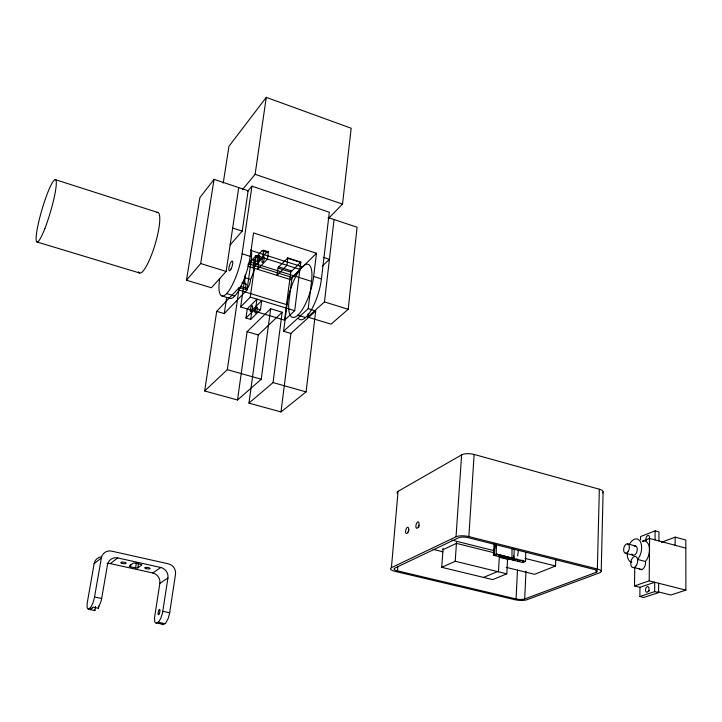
<?xml version="1.0" encoding="UTF-8"?>
<svg xmlns="http://www.w3.org/2000/svg" width="722" height="722" viewBox="0 0 722 722"><rect width="100%" height="100%" fill="white"/><g stroke="black" fill="none" stroke-linecap="round" stroke-linejoin="round"><path stroke-width="1.08" d="M675.124 545.272L675.133 537.15L685.81 540.02L685.9 590.136L670.846 595.009L657.895 591.769M511.988 549.225L511.961 558.115L513.902 558.675L514.244 548.955M639.972 587.293L639.863 596.516L654.655 591.607L654.719 582.257L639.972 587.293L634.503 585.93L634.746 567.97M655.044 539.921L655.116 530.86L658.987 531.897L658.924 540.958M639.863 596.516L643.762 597.482L658.59 592.591L658.654 583.25M634.503 585.93L649.204 580.858L649.592 538.468L685.828 548.124M640.54 539.903L640.576 536.545L655.116 530.86M522.737 560.272L522.71 562.519L493.433 555.245L494.083 543.666M649.484 550.128L649.493 549.677M522.575 560.543L522.71 562.519L525.526 561.355L525.742 552.411M601.209 571.463L603.096 491.962M596.101 572.375A6.832 2.004 2.9 0 0 594.441 569.496L468.091 537.664A7.021 2.193 4.3 0 0 458.488 537.809L394.772 568.124A6.462 1.877 5.2 0 0 397.479 570.885L516.068 598.953A6.281 1.733 3.9 0 0 524.686 598.962L596.101 572.375L596.164 570.136M398.057 491.339L391.423 567.682A8.61 2.5 5.2 0 0 395.042 571.364L515.291 599.792A8.366 2.301 3.8 0 0 526.762 599.792L599.54 572.835A9.106 2.671 2.8 0 0 597.356 568.99L599.341 489.218L474.128 454.436A9.133 3.348 4 0 0 461.611 454.887L398.057 491.339A8.411 2.861 5 0 0 397.47 493.478M496.483 545.083L496.185 554.045L493.433 555.245L495.157 544.099M506.212 567.348L534.569 574.315L555.543 566.021L555.778 559.613M524.686 598.962L525.977 571.129M522.809 560.326L522.71 562.519L523.342 561.057L521.058 560.389L517.647 561.265L517.25 559.198L512.945 560.101M516.068 598.953L517.484 570.073M443.1 548.224L441.729 567.321L492.702 579.604L506.808 573.846L507.566 559.333L499.272 557.276L498.478 571.815M597.356 568.99L468.858 536.572L474.128 454.436M391.423 567.682L456.033 536.771L461.611 454.887M441.729 567.321L455.212 561.265L456.494 542.475M397.479 570.885L397.858 566.391M308.15 313.781L307.752 317.084L331.028 324.16L348.194 309.287L357.083 227.25L328.095 217.539M495.418 543.81L494.11 555.417L497.377 554.541L499.678 555.137L498.758 556.572L502.9 556.969L502.738 555.579L498.758 556.572M328.32 218.585L342.526 204.082L351.181 128.245L266.274 97.38L228.955 146.286L223.233 183.072M307.752 317.084L324.467 301.922L334.06 219.542M298.574 318.619A30.189 9.63 -72.9 0 0 311.363 309.864A30.189 9.63 -72.9 0 0 321.434 278.9L329.322 212.214L251.951 186.168L247.637 191.33M251.166 249.505A30.838 8.375 -73.1 0 1 250.958 262.303L247.032 289.91L239.235 287.518L216.708 311.326L204.669 390.981L237.511 399.997L247.105 331.642L270.66 308.745L282.176 312.238L258.277 334.936L248.955 403.138L280.993 411.937L306.083 391.902L315.704 310.974L308.204 308.673L283.611 331.263L290.894 333.429L315.704 310.974M308.204 308.673L311.525 281.372A30.315 9.494 -73 0 0 302.572 266.626A30.315 9.494 -73 0 0 287.022 304.747L283.611 331.263M316.471 253.26L292.022 277.41L289.134 299.946A30.261 9.485 -72.9 0 0 298.06 314.991A30.261 9.485 -72.9 0 0 313.664 276.436L316.471 253.26L253.548 232.908L250.2 256.355A30.802 8.312 -73.1 0 1 240.101 288.015A30.802 8.312 -73.1 0 1 228.531 297.401M280.993 411.937L290.894 333.429M244.424 276.436L245.011 276.616L240.652 306.949L284.54 320.171L294.702 310.677L300.812 262.122L287.879 258.007L286.977 265.29L277.022 275.371L277.997 268.097L278.71 266.851L287.843 258.007M517.674 555.859L518.369 550.308M284.54 320.171L290.722 272.113L300.812 262.122M248.955 403.138L273.042 382.579L282.176 312.238M254.577 266.463L254.505 266.978M237.511 399.997L261.229 379.24L270.66 308.745M250.696 319.422L260.462 309.801L261.716 300.614L251.969 310.352L250.696 319.422L245.976 318.014L247.258 308.935L256.951 299.17L255.678 308.357L245.976 318.014M268.403 251.77L267.402 259.081L257.7 269.315L258.72 262.014A30.658 8.763 -73.1 0 1 260.732 258.62L266.689 252.258A30.658 8.763 -73.1 0 1 268.403 251.77L263.729 250.281A30.694 8.682 -73.1 0 0 262.023 250.778L256.102 257.149A30.694 8.682 -73.1 0 0 254.099 260.552L253.07 267.862L262.718 257.592L263.729 250.281M240.652 306.949L250.263 297.121L256.12 255.498L299.901 269.387M107.036 563.521A8.998 8.61 52.9 0 1 110.313 563.611L152.793 572.961A8.899 8.402 59.4 0 1 159.842 583.349L154.526 617.761L154.734 621.813L155.826 623.203A12.355 3.375 -77 0 0 156.692 622.996L158.046 622.211A12.382 3.393 -77 0 0 159.03 621.326L160.844 618.203L162.504 612.987L167.928 578.024A9.034 8.493 59.1 0 0 160.771 567.483L117.731 557.926A9.133 8.709 52.9 0 0 107.488 564.757L101.658 598.493A8.123 1.904 -76.6 0 1 101.116 601.065L98.255 608.231L92.921 607.13A12.509 2.879 -76.6 0 1 91.73 608.502L90.521 609.341A12.5 2.87 -76.6 0 1 89.6 609.521L94.898 610.613L95.503 606.417M219.696 278.593A30.875 8.159 -73.1 0 0 226.861 293.349A30.875 8.159 -73.1 0 0 242.105 253.792L251.951 186.168M242.339 189.787L255.11 174.327L266.274 97.38M204.669 390.981L227.322 369.673L239.235 287.518M230.137 244.92L242.204 231.121L248.124 190.752L214.064 179.336L199.904 197.566L186.456 280.19L211.393 287.771L226.148 271.445L238.729 187.603M216.708 311.326L224.271 313.583L226.663 297.491M161.692 623.673L162.64 624.611A12.328 3.42 -77.1 0 0 163.524 624.413L164.887 623.627A12.355 3.439 -77.1 0 0 165.88 622.743L168.045 618.808L169.535 613.583L175.5 574.324A9.007 8.438 59 0 0 168.361 563.819L111.648 551.139A9.142 8.709 50.8 0 0 101.369 557.935L94.158 563.647L87.227 602.969L87.028 607.301L87.994 609.206A12.59 2.87 -76.5 0 0 88.752 608.971L89.943 608.132A12.617 2.888 -76.5 0 0 90.837 607.202L92.867 603.159L94.383 597.816L101.369 557.935M186.456 280.19L200.68 263.548L214.064 179.336M135.592 567.889A1.805 0.487 8.1 0 0 137.839 567.871L141.72 565.091A1.823 0.496 8.1 0 0 140.564 564.315L135.411 563.169A1.823 0.496 8.2 0 0 133.137 563.196L129.319 565.994A1.805 0.487 8.2 0 0 130.483 566.761L135.592 567.889L136.431 562.745M137.839 567.871L138.516 563.756M130.483 566.761L130.817 564.703M98.255 608.231L98.697 606.056M247.917 264.36L256.12 255.498M224.271 313.583L247.032 289.91M289.675 280.253L299.783 270.272M322.31 266.129L329.431 259.297L323.384 257.339M110.313 563.611L117.731 557.926M152.793 572.961L160.771 567.483M159.842 583.349L167.928 578.024M442.992 549.695L456.43 543.377L494.074 552.763M483.55 577.401L497.548 571.58M642.282 541.292L649.592 538.468M661.46 542.321L675.133 537.15M503.496 557.754L507.801 556.842L508.225 558.927L511.961 558.115L525.526 561.355M508.225 558.927L512.358 559.315L513.902 558.675L513.523 555.453M89.943 608.132L91.73 608.502M158.046 622.211L164.887 623.627M88.752 608.971L90.521 609.341M156.692 623.005L163.524 624.413M94.537 597.004L101.658 598.493M162.811 611.335L169.67 612.779M501.646 555.326L496.185 554.045L511.961 558.115L502.738 555.579M455.212 561.265L506.808 573.846M433.128 549.388L442.947 551.798M451.864 540.11L494.426 550.751M524.984 558.386L555.543 566.021M654.655 591.607L658.59 592.591M649.204 580.858L685.9 590.136M634.106 567.555L641.957 569.559M631.804 562.221L630.829 561.969A11.949 6.877 -76.5 0 1 627.147 553.756M642.463 541.229A11.922 6.922 -76.5 0 1 649.322 547.384A11.922 6.922 -76.5 0 1 645.45 561.49L637.598 559.46A11.949 6.877 -76.5 0 0 640.378 541.735A11.949 6.877 -76.5 0 0 629.494 544.28M625.36 553.205L633.212 555.245M627.626 543.892L635.468 545.949M227.322 369.673L261.229 379.24M273.042 382.579L306.083 391.902M247.105 331.642L258.277 334.936M36.975 241.978L139.617 272.997M255.678 308.357L260.462 309.801M226.654 293.574L234.704 296.02M297.834 315.207L305.568 317.554M221.997 296.002L229.984 298.421M238.937 290.036L287.022 304.747M250.263 297.121L294.702 310.677M240.245 286.273L247.357 288.457A6.164 1.715 -73.2 0 0 250.552 279.405A12.797 3.547 -73 0 0 254.631 261.463A12.797 3.547 -73 0 0 247.989 266.319M244.623 277.564L250.552 279.405M241.96 282.825L246.085 284.098A6.164 1.715 -73.2 0 0 247.366 288.448M200.68 263.548L226.148 271.445M324.467 301.922L348.194 309.287M248.422 266.409L289.793 279.378M250.958 262.303L311.525 281.372M249.162 263.945L292.022 277.41M256.102 257.149L260.732 258.62M242.105 253.792L250.2 256.355M313.664 276.436L321.434 278.9M278.71 266.851L291.444 270.876M254.099 260.552L258.72 262.014M277.997 268.097L290.722 272.113M250.778 250.426L302.356 266.842M55.251 179.607L158.064 212.557M287.266 258.079L300.144 262.194M262.023 250.778L266.689 252.258M232.665 228.044L242.204 231.121M255.11 174.327L342.526 204.082M94.898 610.613L94.32 609.837M246.085 284.098A12.797 3.547 -73 0 1 245.39 274.541M645.45 561.49A5.749 3.348 -76.9 0 1 643.537 568.413A5.749 3.348 -76.9 0 1 639.259 568.503M649.394 591.002A2.888 1.706 -77.8 0 1 649.421 590.488M646.38 540.444A2.843 1.652 -76 0 1 646.497 536.87A2.843 1.652 -76 0 1 648.78 535.625A2.843 1.652 -76 0 1 649.295 538.865M634.142 546.157A4.783 2.753 -76.5 0 1 637.174 548.386A4.783 2.753 -76.5 0 1 635.459 554.325A4.783 2.753 -76.5 0 1 631.885 554.009M156.593 212.593A31.606 6.552 -73.3 0 1 154.797 245.381A31.606 6.552 -73.3 0 1 138.516 271.842M94.158 563.647A8.998 8.61 50.6 0 1 101.044 556.824M137.622 562.898A1.805 0.487 8.2 0 1 136.756 562.808M408.481 531.663A3.267 1.39 -76.4 0 1 408.959 529.822M418.778 527.457A3.312 1.435 -76.3 0 1 419.076 525.102M599.341 489.218A8.89 3.059 2.2 0 1 602.599 492.846M456.033 536.771A9.368 2.933 4.3 0 1 468.858 536.572M256.364 311.994A3.096 0.893 -73.4 0 0 257.131 307.148A3.096 0.893 -73.4 0 0 255.028 311.092A3.096 0.893 -73.4 0 0 256.364 311.994M251.617 310.559A3.096 0.884 -73.4 0 0 252.384 305.713A3.096 0.884 -73.4 0 0 250.29 309.666A3.096 0.884 -73.4 0 0 251.617 310.559M263.331 261.617A3.05 0.866 -72.8 0 0 264.072 256.924A3.05 0.866 -72.8 0 0 261.987 260.913A3.05 0.866 -72.8 0 0 263.331 261.617M258.666 260.146A3.05 0.857 -72.8 0 0 259.415 255.444A3.05 0.857 -72.8 0 0 257.339 259.442A3.05 0.857 -72.8 0 0 258.666 260.146M231.058 268.99A5.144 1.363 -73.1 0 0 232.376 261.048A5.144 1.363 -73.1 0 0 228.973 267.763A5.144 1.363 -73.1 0 0 231.058 268.99M636.262 565.624A5.758 3.321 -76.8 0 0 635.595 556.454A5.758 3.321 -76.8 0 0 630.73 564.035A5.758 3.321 -76.8 0 0 636.262 565.624M648.329 591.237A2.888 1.706 -77.7 0 0 647.923 586.625A2.888 1.706 -77.7 0 0 645.495 590.434A2.888 1.706 -77.7 0 0 648.329 591.237M628.005 551.788A4.792 2.735 -76.4 0 0 627.887 543.973A4.792 2.735 -76.4 0 0 623.618 549.884A4.792 2.735 -76.4 0 0 628.005 551.788M44.881 228.504A32.508 4.404 -73.6 0 0 55.558 179.697A32.508 4.404 -73.6 0 0 38.194 224.226A32.508 4.404 -73.6 0 0 44.881 228.504M121.856 563.268A2.735 0.74 8.3 0 0 126.169 563.341A2.735 0.74 8.3 0 0 122.433 562.059A2.735 0.74 8.3 0 0 121.856 563.268M145.997 568.62A2.708 0.731 8 0 0 150.113 568.566A2.708 0.731 8 0 0 146.187 567.366A2.708 0.731 8 0 0 145.997 568.62M159.336 613.61A2.753 0.749 -77.1 0 0 159.661 609.404A2.753 0.749 -77.1 0 0 158.091 613.231A2.753 0.749 -77.1 0 0 159.336 613.61M407.876 532.367A3.267 1.39 -76.4 0 0 407.921 527.268A3.267 1.39 -76.4 0 0 405.574 531.681A3.267 1.39 -76.4 0 0 407.876 532.367M418.255 527.033A3.312 1.426 -76.3 0 0 418.282 521.88A3.312 1.426 -76.3 0 0 415.881 526.365A3.312 1.426 -76.3 0 0 418.255 527.033"/></g></svg>
